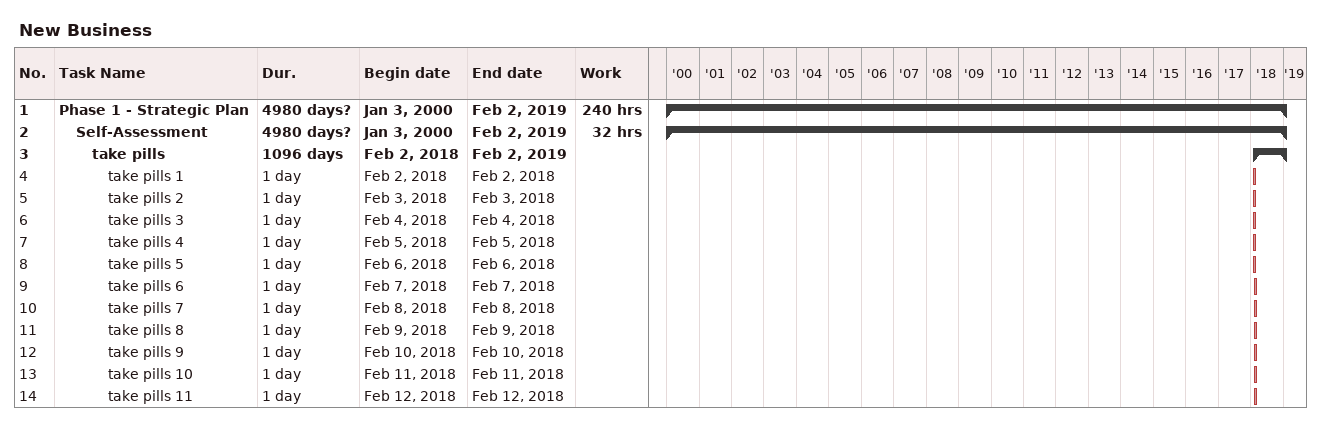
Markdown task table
New Business

| ID | Level | Task | Duration | Start | Finish | Work (h) |
|---|---|---|---|---|---|---|
| 1 | 1 | **Phase 1 - Strategic Plan** | 4980d? | 2000-01-03 | 2019-02-02 | 240 |
| 2 | 2 | **Self-Assessment** | 4980d? | 2000-01-03 | 2019-02-02 | 32 |
| 3 | 3 | **take pills** | 1096d | 2018-02-02 | 2019-02-02 |  |
| 4 | 4 | take pills 1 | 1d | 2018-02-02 | 2018-02-02 |  |
| 5 | 4 | take pills 2 | 1d | 2018-02-03 | 2018-02-03 |  |
| 6 | 4 | take pills 3 | 1d | 2018-02-04 | 2018-02-04 |  |
| 7 | 4 | take pills 4 | 1d | 2018-02-05 | 2018-02-05 |  |
| 8 | 4 | take pills 5 | 1d | 2018-02-06 | 2018-02-06 |  |
| 9 | 4 | take pills 6 | 1d | 2018-02-07 | 2018-02-07 |  |
| 10 | 4 | take pills 7 | 1d | 2018-02-08 | 2018-02-08 |  |
| 11 | 4 | take pills 8 | 1d | 2018-02-09 | 2018-02-09 |  |
| 12 | 4 | take pills 9 | 1d | 2018-02-10 | 2018-02-10 |  |
| 13 | 4 | take pills 10 | 1d | 2018-02-11 | 2018-02-11 |  |
| 14 | 4 | take pills 11 | 1d | 2018-02-12 | 2018-02-12 |  |
